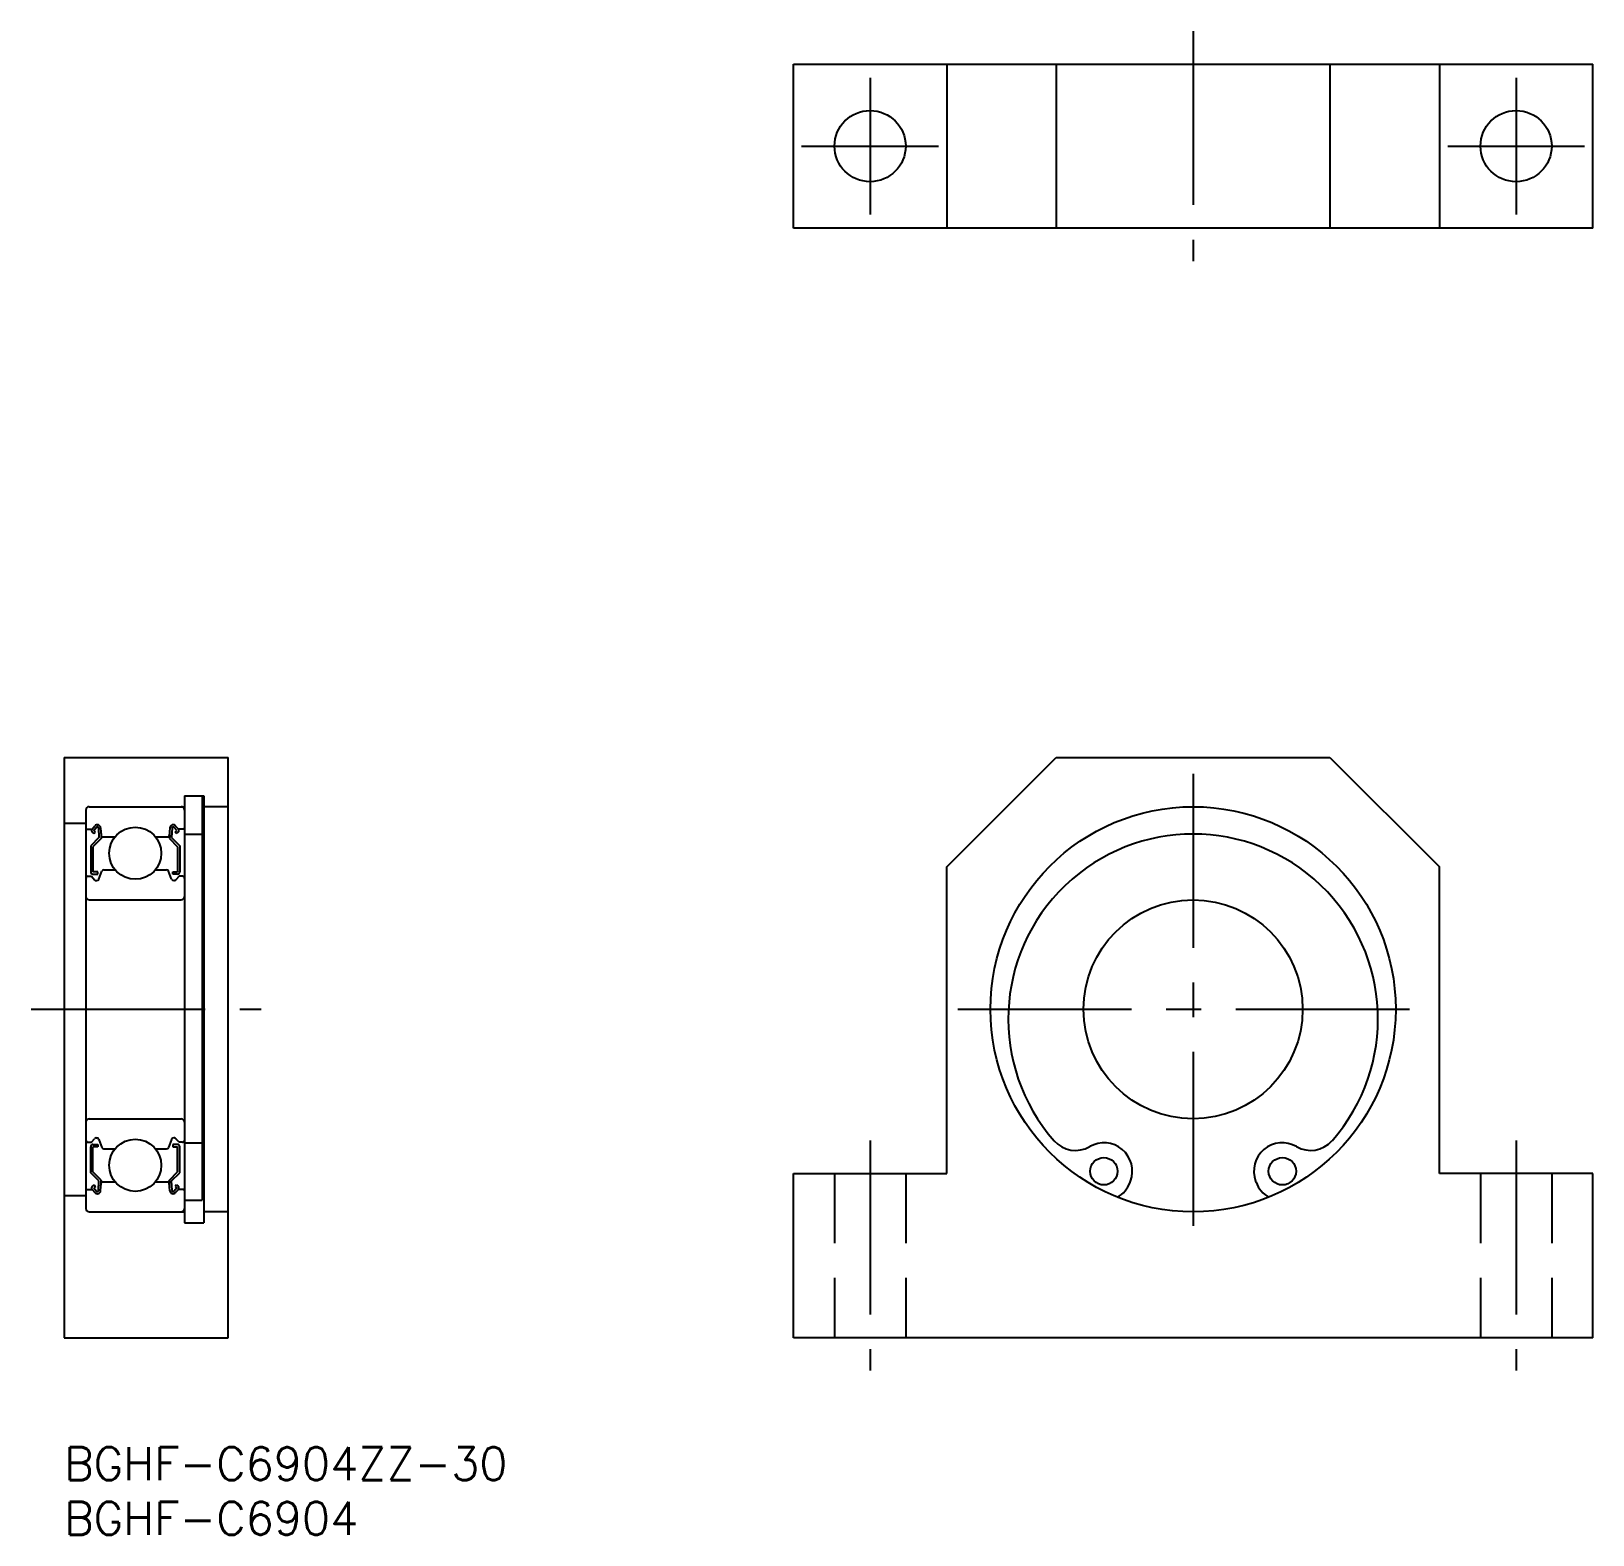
# Model space of a CAD drawing. Extents: x -3 to 140, y -8 to 129.
import ezdxf

# ---------------------------------------------------------------- set-up
doc = ezdxf.new("R2010")
doc.units = 0
doc.header["$LTSCALE"] = 0.5
doc.linetypes.add('CENTER', pattern=[50.8, 31.75, -6.35, 6.35, -6.35])
doc.linetypes.add('DASHED', pattern=[19.05, 12.7, -6.35])
for name, color, linetype in [('MSM_CENTER', 1, 'CENTER'), ('MSM_CONTINUOUS', 7, 'CONTINUOUS'), ('MSM_DASHED', 4, 'DASHED'), ('MSM_PART_NUMBER', 7, 'CONTINUOUS')]:
    doc.layers.add(name, color=color, linetype=linetype)
doc.styles.get("Standard").update_dxf_attribs({"font": 'txt.shx', "height": 3, "bigfont": 'bigfont.shx'})

msp = doc.modelspace()

# ---------------------------------------------------------------- linework, layer by layer
at = {"layer": 'MSM_CENTER'}
for p, q in [((103.11, 129.34), (103.11, 108.34)), ((73.61, 125.09), (73.61, 112.59)), ((132.61, 125.09), (132.61, 112.59)), ((67.36, 118.84), (79.86, 118.84)), ((126.36, 118.84), (138.86, 118.84)), ((103.11, 61.5), (103.11, 18.5)), ((-3, 40), (18, 40)), ((81.61, 40), (124.61, 40)), ((73.61, 28), (73.61, 7)), ((132.61, 28), (132.61, 7))]:
    msp.add_line(p, q, dxfattribs=at)
at = {"layer": 'MSM_CONTINUOUS'}
for p, q in [((66.61, 126.34), (139.61, 126.34)), ((66.61, 111.34), (66.61, 126.34)), ((80.61, 126.34), (80.61, 111.34)), ((90.61, 126.34), (90.61, 111.34)), ((115.61, 126.34), (115.61, 111.34)), ((125.61, 126.34), (125.61, 111.34)), ((139.61, 111.34), (139.61, 126.34)), ((139.61, 111.34), (66.61, 111.34)), ((0, 63), (0, 10)), ((0, 63), (15, 63)), ((15, 10), (15, 63)), ((80.61, 53), (90.61, 63)), ((90.61, 63), (115.61, 63)), ((115.61, 63), (125.61, 53)), ((2.3, 58.5), (11, 58.5)), ((11, 59.5), (11, 20.5)), ((11, 59.5), (12.75, 59.5)), ((12.6, 59.5, -0.5), (12.6, 22.55, -0.5)), ((12.75, 59.5), (12.75, 20.5)), ((15, 58.5), (12.75, 58.5)), ((2, 58.2), (2, 21.8)), ((0, 57), (2, 57)), ((2.1, 56.45), (2.56, 56.45)), ((3.18, 55.68), (2.43, 54.93)), ((2.56, 56.45), (2.81, 56.75)), ((2.74, 56.04), (2.58, 56.17)), ((2.71, 56.32), (2.96, 56.62)), ((2.87, 56.19), (2.71, 56.32)), ((2.74, 56.04), (2.87, 56.19)), ((3.14, 56.56), (3.18, 55.68)), ((3.34, 56.58), (3.4, 55.84)), ((3.38, 56.07), (3.38, 55.6)), ((3.5, 55.75), (4.65, 55.75)), ((8.35, 55.75), (9.5, 55.75)), ((9.66, 56.57), (9.6, 55.84)), ((9.62, 56.07), (9.62, 55.6)), ((9.86, 56.56), (9.82, 55.68)), ((9.82, 55.68), (10.57, 54.93)), ((10.29, 56.32), (10.04, 56.61)), ((10.13, 56.19), (10.29, 56.32)), ((10.26, 56.04), (10.13, 56.19)), ((10.44, 56.45), (10.19, 56.74)), ((10.26, 56.04), (10.41, 56.17)), ((10.9, 56.45), (10.44, 56.45)), ((11, 56), (12.6, 56)), ((2.43, 54.93), (2.43, 52.55)), ((3.38, 55.6), (2.63, 54.85)), ((2.63, 54.85), (2.63, 52.55)), ((9.62, 55.6), (10.37, 54.85)), ((10.37, 54.85), (10.37, 52.55)), ((10.57, 54.93), (10.57, 52.55)), ((80.61, 25), (80.61, 53)), ((125.61, 25), (125.61, 53)), ((2.2, 52.15), (2.5, 52.15)), ((2.5, 52.15), (2.78, 51.82)), ((3.08, 52.55), (2.63, 52.55)), ((2.63, 52.35), (3.08, 52.35)), ((2.93, 51.75), (2.99, 51.75)), ((3.08, 52.35), (3.08, 52.55)), ((3.18, 51.88), (3.45, 52.62)), ((3.64, 52.75), (4.65, 52.75)), ((8.35, 52.75), (9.36, 52.75)), ((9.82, 51.88), (9.55, 52.62)), ((9.92, 52.35), (9.92, 52.55)), ((9.92, 52.55), (10.37, 52.55)), ((10.37, 52.35), (9.92, 52.35)), ((10.07, 51.75), (10.01, 51.75)), ((10.5, 52.15), (10.22, 51.82)), ((10.8, 52.15), (10.5, 52.15)), ((2.3, 50), (10.7, 50)), ((2.3, 30), (10.7, 30)), ((2.2, 27.85), (2.5, 27.85)), ((2.43, 25.07), (2.43, 27.45)), ((2.5, 27.85), (2.78, 28.18)), ((2.63, 27.65), (3.08, 27.65)), ((2.63, 25.15), (2.63, 27.45)), ((3.08, 27.45), (2.63, 27.45)), ((2.93, 28.25), (2.99, 28.25)), ((3.08, 27.65), (3.08, 27.45)), ((3.18, 28.12), (3.45, 27.38)), ((3.64, 27.25), (4.65, 27.25)), ((8.35, 27.25), (9.36, 27.25)), ((9.82, 28.12), (9.55, 27.38)), ((9.92, 27.65), (9.92, 27.45)), ((10.37, 27.65), (9.92, 27.65)), ((9.92, 27.45), (10.37, 27.45)), ((10.07, 28.25), (10.01, 28.25)), ((10.5, 27.85), (10.22, 28.18)), ((10.37, 25.15), (10.37, 27.45)), ((10.8, 27.85), (10.5, 27.85)), ((10.57, 25.07), (10.57, 27.45)), ((11, 27.8), (12.6, 27.8)), ((3.18, 24.32), (2.43, 25.07)), ((3.38, 24.4), (2.63, 25.15)), ((3.14, 23.44), (3.18, 24.32)), ((3.38, 23.93), (3.38, 24.4)), ((3.5, 24.25), (4.65, 24.25)), ((8.35, 24.25), (9.5, 24.25)), ((9.62, 24.4), (10.37, 25.15)), ((9.62, 23.93), (9.62, 24.4)), ((9.82, 24.32), (10.57, 25.07)), ((9.86, 23.44), (9.82, 24.32)), ((66.61, 10), (66.61, 25)), ((66.61, 25), (80.61, 25)), ((97.36, 24.2), (97.4, 24.31)), ((108.82, 24.31), (108.86, 24.2)), ((139.61, 25), (125.61, 25)), ((139.61, 10), (139.61, 25)), ((0, 23), (2, 23)), ((2.1, 23.55), (2.56, 23.55)), ((2.56, 23.55), (2.81, 23.25)), ((2.74, 23.96), (2.58, 23.83)), ((2.87, 23.81), (2.71, 23.68)), ((2.71, 23.68), (2.96, 23.38)), ((2.74, 23.96), (2.87, 23.81)), ((3.34, 23.42), (3.4, 24.16)), ((9.66, 23.43), (9.6, 24.16)), ((10.29, 23.68), (10.04, 23.39)), ((10.26, 23.96), (10.13, 23.81)), ((10.13, 23.81), (10.29, 23.68)), ((10.44, 23.55), (10.19, 23.26)), ((10.26, 23.96), (10.41, 23.83)), ((10.9, 23.55), (10.44, 23.55)), ((2.3, 21.5), (11, 21.5)), ((11, 22.55), (12.6, 22.55)), ((15, 21.5), (12.75, 21.5)), ((11, 20.5), (12.75, 20.5)), ((0, 10), (15, 10)), ((139.61, 10), (66.61, 10))]:
    msp.add_line(p, q, dxfattribs=at)
for centre, radius in [((73.61, 118.84), 3.25), ((132.61, 118.84), 3.25), ((103.11, 40), 18.5), ((6.5, 54.25), 2.38), ((103.11, 40), 10), ((6.5, 25.75), 2.38), ((94.96, 25.2), 1.25), ((111.26, 25.2), 1.25)]:
    msp.add_circle(centre, radius, dxfattribs=at)
for centre, radius, start, end in [((2.3, 58.2), 0.3, 90, 180), ((10.7, 58.2), 0.3, 0, 90), ((2.1, 56.55), 0.1, 180, 270), ((2.71, 56.32), 0.2, 140.001, 230.0801), ((3.04, 56.55), 0.3, 4.9967, 140.001), ((3.04, 56.56), 0.1, 2.8199, 140.0012), ((3.5, 55.85), 0.1, 184.9967, 269.9995), ((9.5, 55.85), 0.1, 269.9995, 354.8557), ((9.96, 56.55), 0.303, 40.0459, 175.0793), ((9.96, 56.55), 0.103, 39.874, 175.0048), ((10.29, 56.32), 0.2, 309.9138, 40.1318), ((10.9, 56.55), 0.1, 269.9995, 359.9913), ((103.11, 39.12), 16.88, 318.7342, 221.2658), ((2.2, 51.95), 0.2, 90, 180), ((2.63, 52.55), 0.2, 180, 270), ((2.93, 51.95), 0.2, 219.9921, 270), ((2.99, 51.95), 0.2, 270, 339.9919), ((3.64, 52.55), 0.2, 90, 159.9919), ((9.36, 52.55), 0.2, 19.8845, 90.0002), ((10.01, 51.95), 0.2, 199.8883, 269.9998), ((10.07, 51.95), 0.2, 269.9998, 319.8616), ((10.37, 52.55), 0.2, 269.9998, 359.9956), ((10.8, 51.95), 0.2, 359.9956, 90.0002), ((2.3, 50.3), 0.3, 180, 270), ((10.7, 50.3), 0.3, 270, 0), ((2.3, 29.7), 0.3, 90, 180), ((10.7, 29.7), 0.3, 0, 90), ((2.2, 28.05), 0.2, 180, 270), ((2.63, 27.45), 0.2, 90, 180), ((2.93, 28.05), 0.2, 90, 140.0079), ((2.99, 28.05), 0.2, 20.0081, 90), ((3.64, 27.45), 0.2, 200.0081, 270), ((9.36, 27.45), 0.2, 269.9998, 340.1155), ((10.01, 28.05), 0.2, 90.0002, 160.1117), ((10.07, 28.05), 0.2, 40.1384, 90.0002), ((10.37, 27.45), 0.2, 0.0044, 90.0002), ((10.8, 28.05), 0.2, 269.9998, 0.0044), ((92.38, 29.71), 2.6, 221.2658, 299.7449), ((94.96, 25.2), 2.6, 340.0175, 119.7449), ((111.26, 25.2), 2.6, 60.2551, 199.9825), ((113.84, 29.71), 2.6, 240.2551, 318.7342), ((3.5, 24.15), 0.1, 90.0005, 175.0033), ((9.5, 24.15), 0.1, 5.1443, 90.0005), ((2.1, 23.45), 0.1, 90, 180), ((2.71, 23.68), 0.2, 129.9199, 219.999), ((3.04, 23.45), 0.3, 219.999, 355.0033), ((3.04, 23.44), 0.1, 219.9988, 357.1801), ((9.96, 23.45), 0.303, 184.9207, 319.9541), ((9.96, 23.45), 0.103, 184.9952, 320.126), ((10.29, 23.68), 0.2, 319.8682, 50.0862), ((10.9, 23.45), 0.1, 0.0087, 90.0005), ((95.01, 25.05), 2.5, 297.992, 340.0175), ((111.21, 25.05), 2.5, 199.9825, 242.008), ((2.3, 21.8), 0.3, 180, 270), ((10.7, 21.8), 0.3, 270, 0)]:
    msp.add_arc(centre, radius, start, end, dxfattribs=at)
at = {"layer": 'MSM_DASHED'}
for p, q in [((70.36, 25), (70.36, 10)), ((76.86, 25), (76.86, 10)), ((129.36, 25), (129.36, 10)), ((135.86, 25), (135.86, 10))]:
    msp.add_line(p, q, dxfattribs=at)

# ---------------------------------------------------------------- texts
at = {"layer": 'MSM_PART_NUMBER'}
for s, p in [('BGHF-C6904ZZ-30', (0, -3)), ('BGHF-C6904', (0, -8))]:
    msp.add_text(s, height=3, dxfattribs=at).set_placement(p)

doc.saveas('drawing.dxf')
